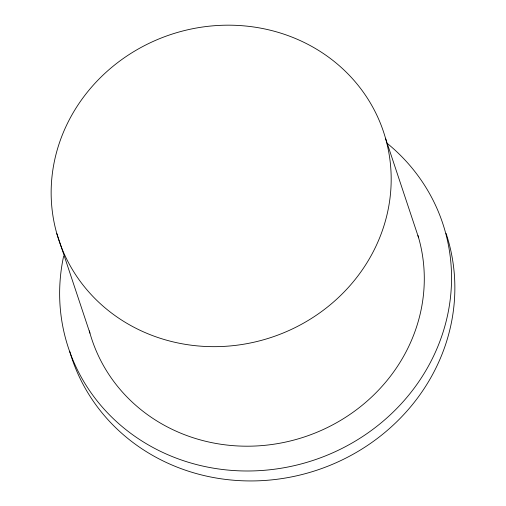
<?xml version="1.0" encoding="UTF-8"?>
<svg xmlns="http://www.w3.org/2000/svg" width="506" height="506" viewBox="0 0 506 506"><rect width="100%" height="100%" fill="white"/><g stroke="black" fill="none" stroke-linecap="round" stroke-linejoin="round"><path stroke-width="0.76" d="M385.509 138.246A171.136 159.554 -18.4 0 1 176.727 342.707A171.136 159.554 -18.4 0 1 101.263 76.817A171.136 159.554 -18.4 0 1 385.509 138.246L418.62 237.776M56.824 233.601L89.935 333.131M417.962 235.53A171.136 159.554 -18.4 0 1 297.844 438.968A171.136 159.554 -18.4 0 1 89.315 330.873M387.577 143.666A197.245 183.893 -18.4 0 1 316.275 459.322A197.245 183.893 -18.4 0 1 63.629 256.175M446.058 233.392A197.245 183.893 -18.4 0 1 313.385 471.32A197.245 183.893 -18.4 0 1 69.67 351.234"/></g></svg>
